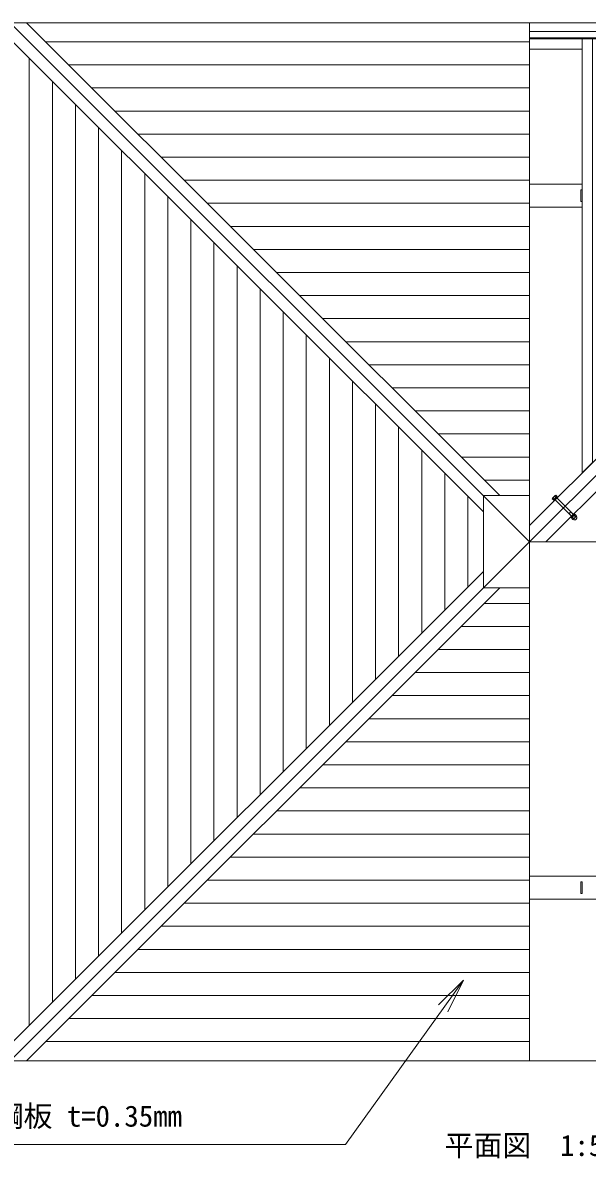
# Model space of a CAD drawing. Units: millimetres at full size, sheet at 1:50; details may follow other scales. Extents: x -1000 to 22000, y -750 to 15600.
# Drawn here: x 2053 to 4498, y 7436 to 12359 of the extents above; entities that cross this region are included whole.
import ezdxf
from ezdxf.enums import TextEntityAlignment as Align

# ---------------------------------------------------------------- set-up
doc = ezdxf.new("R2010")
doc.units = ezdxf.units.MM
doc.header["$LTSCALE"] = 50
for name, color, linetype, lineweight in [('D-STR', 1, 'Continuous', 13), ('D-STR-HTXT', 7, 'Continuous', 13), ('D-STR-TXT', 7, 'Continuous', 13)]:
    doc.layers.add(name, color=color, linetype=linetype, lineweight=lineweight)
doc.styles.add('ＭＳ ゴシック', font='')
doc.styles.get('ＭＳ ゴシック').set_extended_font_data('MS Gothic')

# ---------------------------------------------------------------- blocks, each defined once
blk = doc.blocks.new('open_arrow')
at = {"color": 0, "linetype": 'Continuous', "lineweight": -2}
blk.add_lwpolyline([(7.5, 1.25), (0, 0), (7.5, -1.25)], dxfattribs=at)

msp = doc.modelspace()

# ---------------------------------------------------------------- linework, layer by layer
at = {"layer": 'D-STR'}
for p, q in [((1997.98, 12359.2), (4247.98, 10109.2)), ((2068.69, 12359.2), (4118.69, 10309.2)), ((4247.98, 7859.2), (4247.98, 12359.2)), ((6497.98, 12359.2), (4247.98, 10109.2)), ((4247.98, 12321.18), (6459.96, 12321.18)), ((1997.98, 12288.49), (4047.98, 10238.49)), ((4247.98, 12276.32), (2151.56, 12276.32)), ((6362.42, 12294.35), (4247.98, 10179.91)), ((4247.98, 12294.35), (6433.13, 12294.35)), ((4247.98, 12288.98), (6427.76, 12288.98)), ((4247.98, 12244.26), (4475.48, 12244.26)), ((6433.13, 12223.64), (4318.69, 10109.2)), ((2080.85, 8012.78), (2080.85, 12205.61)), ((4247.98, 12176.32), (2251.56, 12176.32)), ((2180.85, 8112.78), (2180.85, 12105.61)), ((4247.98, 12076.32), (2351.56, 12076.32)), ((2280.85, 8212.78), (2280.85, 12005.61)), ((4247.98, 11976.32), (2451.56, 11976.32)), ((2380.85, 8312.78), (2380.85, 11905.61)), ((4247.98, 11876.32), (2551.56, 11876.32)), ((2480.85, 8412.78), (2480.85, 11805.61)), ((4247.98, 11776.32), (2651.56, 11776.32)), ((2580.85, 8512.78), (2580.85, 11705.61)), ((4247.98, 11676.32), (2751.56, 11676.32)), ((4475.48, 11659.2), (4247.98, 11659.2)), ((2680.85, 8612.78), (2680.85, 11605.61)), ((4247.98, 11576.32), (2851.56, 11576.32)), ((4475.48, 11559.2), (4247.98, 11559.2)), ((2780.85, 8712.78), (2780.85, 11505.61)), ((4247.98, 11476.32), (2951.56, 11476.32)), ((2880.85, 8812.78), (2880.85, 11405.61)), ((4247.98, 11376.32), (3051.56, 11376.32)), ((2980.85, 8912.78), (2980.85, 11305.61)), ((4247.98, 11276.32), (3151.56, 11276.32)), ((3080.85, 9012.78), (3080.85, 11205.61)), ((4247.98, 11176.32), (3251.56, 11176.32)), ((3180.85, 9112.78), (3180.85, 11105.61)), ((4247.98, 11076.32), (3351.56, 11076.32)), ((3280.85, 9212.78), (3280.85, 11005.61)), ((4247.98, 10976.32), (3451.56, 10976.32)), ((3380.85, 9312.78), (3380.85, 10905.61)), ((4247.98, 10876.32), (3551.56, 10876.32)), ((3480.85, 9412.78), (3480.85, 10805.61)), ((4247.98, 10776.32), (3651.56, 10776.32)), ((3580.85, 9512.78), (3580.85, 10705.61)), ((4247.98, 10676.32), (3751.56, 10676.32)), ((3680.85, 9612.78), (3680.85, 10605.61)), ((4247.98, 10576.32), (3851.56, 10576.32)), ((3780.85, 9712.78), (3780.85, 10505.61)), ((4247.98, 10476.32), (3951.56, 10476.32)), ((3880.85, 9812.78), (3880.85, 10405.61)), ((4247.98, 10376.32), (4051.56, 10376.32)), ((3980.85, 9912.78), (3980.85, 10305.61)), ((4346.17, 10295.49), (4346.83, 10297.57)), ((4351.12, 10290.54), (4346.17, 10295.49)), ((4359.6, 10310.34), (4346.83, 10297.57)), ((4354.99, 10294.42), (4350.04, 10299.37)), ((4366.63, 10306.06), (4351.12, 10290.54)), ((4351.59, 10291.02), (4353.71, 10288.89)), ((4369.48, 10304.66), (4352.51, 10287.69)), ((4371.11, 10303.04), (4354.13, 10286.07)), ((4357.65, 10297.07), (4360.99, 10296.18)), ((4362.75, 10302.18), (4357.8, 10307.13)), ((4358.38, 10290.31), (4429.09, 10219.6)), ((4358.87, 10298.3), (4362.22, 10297.4)), ((4361.68, 10311.01), (4359.6, 10310.34)), ((4366.63, 10306.06), (4361.68, 10311.01)), ((4366.16, 10305.58), (4368.28, 10303.46)), ((4366.86, 10298.79), (4437.57, 10228.08)), ((4369.48, 10304.66), (4371.11, 10303.04)), ((4352.51, 10287.69), (4354.13, 10286.07)), ((4426.08, 10238.23), (4425.59, 10240.06)), ((4418.94, 10231.09), (4417.11, 10231.58)), ((4426.75, 10238.9), (4418.27, 10230.42)), ((4418.94, 10231.09), (4429.76, 10220.27)), ((4424.85, 10215.35), (4441.82, 10232.33)), ((4426.47, 10213.73), (4424.85, 10215.35)), ((4426.08, 10238.23), (4436.9, 10227.41)), ((4426.47, 10213.73), (4443.44, 10230.7)), ((4429.8, 10212.81), (4427.67, 10214.93)), ((4429.32, 10212.34), (4444.83, 10227.85)), ((4429.32, 10212.34), (4435.69, 10205.97)), ((4433.2, 10216.21), (4439.56, 10209.85)), ((4437.08, 10220.09), (4433.73, 10220.99)), ((4438.3, 10221.32), (4434.96, 10222.21)), ((4435.69, 10205.97), (4437.77, 10206.64)), ((4437.77, 10206.64), (4450.53, 10219.4)), ((4440.96, 10223.97), (4447.32, 10217.61)), ((4443.44, 10230.7), (4441.82, 10232.33)), ((4444.36, 10227.38), (4442.24, 10229.5)), ((4444.83, 10227.85), (4451.2, 10221.49)), ((4451.2, 10221.49), (4450.53, 10219.4)), ((4247.98, 10179.91), (4247.98, 10038.49)), ((4247.98, 10109.2), (1997.98, 7859.2)), ((4247.98, 10109.2), (4301.01, 10109.2)), ((4247.98, 10109.2), (6497.98, 10109.2)), ((4047.98, 9979.91), (1997.98, 7929.91)), ((4118.69, 9909.2), (2068.69, 7859.2)), ((4247.98, 9842.07), (4051.56, 9842.07)), ((3951.56, 9742.07), (4247.98, 9742.07)), ((4247.98, 9642.07), (3851.56, 9642.07)), ((3751.56, 9542.07), (4247.98, 9542.07)), ((4247.98, 9442.07), (3651.56, 9442.07)), ((3551.56, 9342.07), (4247.98, 9342.07)), ((4247.98, 9242.07), (3451.56, 9242.07)), ((3351.56, 9142.07), (4247.98, 9142.07)), ((4247.98, 9042.07), (3251.56, 9042.07)), ((3151.56, 8942.07), (4247.98, 8942.07)), ((4247.98, 8842.07), (3051.56, 8842.07)), ((2951.56, 8742.07), (4247.98, 8742.07)), ((4247.98, 8642.07), (2851.56, 8642.07)), ((2751.56, 8542.07), (4247.98, 8542.07)), ((4247.98, 8442.07), (2651.56, 8442.07)), ((2551.56, 8342.07), (4247.98, 8342.07)), ((4247.98, 8242.07), (2451.56, 8242.07)), ((2351.56, 8142.07), (4247.98, 8142.07)), ((4247.98, 8042.07), (2251.56, 8042.07)), ((2151.56, 7942.07), (4247.98, 7942.07))]:
    msp.add_line(p, q, dxfattribs=at)
for points in [[(4247.98, 7859.2), (1997.98, 7859.2), (1997.98, 12359.2), (4247.98, 12359.2)], [(4247.98, 12359.2), (6497.98, 12359.2), (6497.98, 10109.2)], [(4247.98, 7859.2), (6497.98, 7859.2), (6497.98, 12359.2), (4247.98, 12359.2)], [(4247.98, 9909.2), (4047.98, 9909.2), (4047.98, 10309.2), (4247.98, 10309.2)], [(5797.98, 10109.2), (5797.98, 8559.2), (4247.98, 8559.2)], [(5697.98, 10109.2), (5697.98, 8659.2), (4247.98, 8659.2)]]:
    msp.add_lwpolyline(points, dxfattribs=at)
for points in [[(4520.48, 10452.41), (4520.48, 12288.98), (4475.48, 12288.98), (4475.48, 10407.41)], [(4469.48, 11584.2), (4469.48, 11634.2), (4475.48, 11634.2), (4475.48, 11584.2)], [(4469.48, 8634.2), (4469.48, 8584.2), (4475.48, 8584.2), (4475.48, 8634.2)]]:
    msp.add_lwpolyline(points, close=True, dxfattribs=at)
for centre, radius, start, end in [((4350.19, 10295.35), 4.02, 92.01271, 123.55979), ((4364.21, 10292.97), 15.54, 114.33448, 155.66532), ((4361.82, 10306.99), 4.02, 146.44001, 177.98708), ((4444.15, 10213.02), 9.03, 224.99961, 45), ((4435.54, 10209.99), 4.02, 326.44011, 357.98719), ((4433.16, 10224.01), 15.54, 294.33458, 335.66542), ((4447.18, 10221.63), 4.02, 272.01281, 303.55989)]:
    msp.add_arc(centre, radius, start, end, dxfattribs=at)
at = {"layer": 'D-STR-HTXT'}
msp.add_lwpolyline([(3961.43, 8208.37), (3450.06, 7495.78), (3300.06, 7495.78), (874.93, 7495.78)], dxfattribs=at)

# ---------------------------------------------------------------- block references
at = {"layer": 'D-STR-HTXT', "xscale": 20, "yscale": 20, "rotation": 234.3}
msp.add_blockref('open_arrow', (3961.43, 8208.37), dxfattribs=at)

# ---------------------------------------------------------------- texts
at = {"layer": 'D-STR-HTXT', "style": 'ＭＳ ゴシック'}
msp.add_text('屋根:ガルバニウム鋼板 t=0.35mm', height=91.64, dxfattribs=at).set_placement((868.85, 7665.17), align=Align.TOP_LEFT)
at = {"layer": 'D-STR-TXT', "style": 'ＭＳ ゴシック'}
msp.add_text('平面図\u30001:50', height=91.64, dxfattribs=at).set_placement((3880.24, 7538.08), align=Align.TOP_LEFT)

doc.saveas('drawing.dxf')
